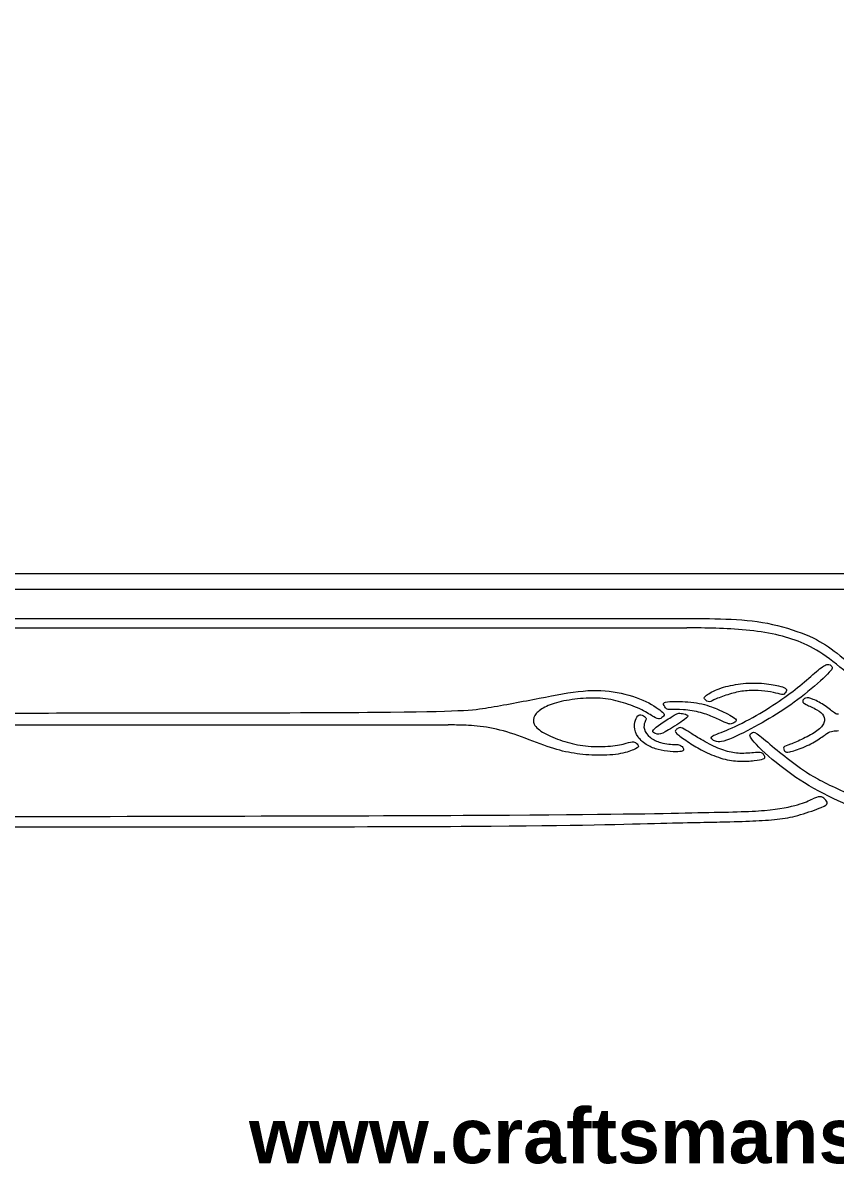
# Model space of a CAD drawing. Header units: millimetres. Extents: x -94 to 94, y -14 to 141.
# Drawn here: x -58.8 to 0.2, y -14.2 to 69.7 of the extents above; entities that cross this region are included whole.
import ezdxf

# ---------------------------------------------------------------- set-up
doc = ezdxf.new("R2010")
doc.units = ezdxf.units.MM
doc.header["$MEASUREMENT"] = 0
doc.layers.add('Layer 1', color=7, linetype='Continuous')

msp = doc.modelspace()

# ---------------------------------------------------------------- linework, layer by layer
at = {"layer": 'Layer 1', "lineweight": 9}
for points in [[(-68.496, 28.624), (69.198, 28.624), (69.198, 123.342), (-68.496, 123.342), (-68.496, 28.624)], [(-67.364, 29.757), (68.065, 29.757), (68.065, 122.209), (-67.364, 122.209), (-67.364, 29.757)]]:
    msp.add_lwpolyline(points, close=True, dxfattribs=at)
for points in [[(-69.626, 26.491), (-69.626, 26.491), (-10.657, 26.491), (-10.657, 26.491)], [(-69.626, 25.8), (-69.626, 25.8), (-10.657, 25.8), (-10.657, 25.8)], [(-73.033, 11.363), (-73.033, 11.363), (-58.423, 11.363), (-58.423, 11.363)]]:
    msp.add_open_spline(points, degree=3, dxfattribs=at)
for points, knots in [([(-10.657, 26.491), (-9.561, 26.486), (-8.464, 26.481), (-7.428, 26.429), (-7.428, 26.429), (-6.393, 26.376), (-5.417, 26.276), (-4.442, 26.061), (-4.442, 26.061), (-3.467, 25.846), (-2.491, 25.516), (-1.76, 25.194), (-1.76, 25.194), (-1.029, 24.871), (-0.541, 24.556), (0.028, 24.127), (0.028, 24.127), (0.597, 23.697), (1.247, 23.151), (1.798, 22.643), (1.798, 22.643), (2.348, 22.134), (2.799, 21.662), (3.47, 21.104), (3.47, 21.104), (4.141, 20.545), (5.033, 19.9), (5.754, 19.442), (5.754, 19.442), (6.475, 18.983), (7.025, 18.71), (7.505, 18.479), (7.505, 18.479), (7.985, 18.249), (8.394, 18.06), (8.599, 17.934), (8.599, 17.934), (8.803, 17.808), (8.803, 17.745), (8.709, 17.669), (8.709, 17.669), (8.614, 17.593), (8.425, 17.504), (8.106, 17.564), (8.106, 17.564), (7.786, 17.625), (7.335, 17.834), (6.847, 18.091), (6.847, 18.091), (6.36, 18.348), (5.835, 18.652), (5.266, 19.027), (5.266, 19.027), (4.697, 19.402), (4.084, 19.848), (3.444, 20.372), (3.444, 20.372), (2.804, 20.897), (2.138, 21.5), (1.462, 22.095), (1.462, 22.095), (0.786, 22.69), (0.099, 23.277), (-0.541, 23.728), (-0.541, 23.728), (-1.181, 24.179), (-1.773, 24.494), (-2.363, 24.743), (-2.363, 24.743), (-2.953, 24.992), (-3.54, 25.175), (-4.206, 25.319), (-4.206, 25.319), (-4.872, 25.464), (-5.617, 25.569), (-6.356, 25.642), (-6.356, 25.642), (-7.095, 25.715), (-7.83, 25.757), (-8.545, 25.778), (-8.545, 25.778), (-9.261, 25.799), (-9.959, 25.8), (-10.657, 25.8)], [0, 0, 0, 0, 0.045455, 0.045455, 0.045455, 0.045455, 0.090909, 0.090909, 0.090909, 0.090909, 0.136364, 0.136364, 0.136364, 0.136364, 0.181818, 0.181818, 0.181818, 0.181818, 0.227273, 0.227273, 0.227273, 0.227273, 0.272727, 0.272727, 0.272727, 0.272727, 0.318182, 0.318182, 0.318182, 0.318182, 0.363636, 0.363636, 0.363636, 0.363636, 0.409091, 0.409091, 0.409091, 0.409091, 0.454545, 0.454545, 0.454545, 0.454545, 0.5, 0.5, 0.5, 0.5, 0.545455, 0.545455, 0.545455, 0.545455, 0.590909, 0.590909, 0.590909, 0.590909, 0.636364, 0.636364, 0.636364, 0.636364, 0.681818, 0.681818, 0.681818, 0.681818, 0.727273, 0.727273, 0.727273, 0.727273, 0.772727, 0.772727, 0.772727, 0.772727, 0.818182, 0.818182, 0.818182, 0.818182, 0.863636, 0.863636, 0.863636, 0.863636, 0.909091, 0.909091, 0.909091, 0.909091, 1, 1, 1, 1]), ([(-2.29, 21.746), (-2.727, 21.379), (-3.199, 21.017), (-3.752, 20.632), (-3.752, 20.632), (-4.306, 20.247), (-4.94, 19.838), (-5.619, 19.45), (-5.619, 19.45), (-6.298, 19.062), (-7.022, 18.694), (-7.596, 18.448), (-7.596, 18.448), (-8.17, 18.202), (-8.595, 18.076), (-8.776, 17.971), (-8.776, 17.971), (-8.957, 17.866), (-8.894, 17.782), (-8.764, 17.683), (-8.764, 17.683), (-8.635, 17.583), (-8.438, 17.467), (-7.964, 17.596), (-7.964, 17.596), (-7.489, 17.724), (-6.736, 18.097), (-6.009, 18.482), (-6.009, 18.482), (-5.281, 18.867), (-4.578, 19.266), (-3.886, 19.712), (-3.886, 19.712), (-3.194, 20.158), (-2.512, 20.65), (-1.867, 21.18), (-1.867, 21.18), (-1.222, 21.709), (-0.614, 22.276), (-0.328, 22.583), (-0.328, 22.583), (-0.043, 22.889), (-0.079, 22.937), (-0.142, 23.007), (-0.142, 23.007), (-0.205, 23.078), (-0.294, 23.173), (-0.449, 23.152), (-0.449, 23.152), (-0.604, 23.131), (-0.824, 22.994), (-1.136, 22.74), (-1.136, 22.74), (-1.448, 22.486), (-1.852, 22.113), (-2.29, 21.746)], [0, 0, 0, 0, 0.066667, 0.066667, 0.066667, 0.066667, 0.133333, 0.133333, 0.133333, 0.133333, 0.2, 0.2, 0.2, 0.2, 0.266667, 0.266667, 0.266667, 0.266667, 0.333333, 0.333333, 0.333333, 0.333333, 0.4, 0.4, 0.4, 0.4, 0.466667, 0.466667, 0.466667, 0.466667, 0.533333, 0.533333, 0.533333, 0.533333, 0.6, 0.6, 0.6, 0.6, 0.666667, 0.666667, 0.666667, 0.666667, 0.733333, 0.733333, 0.733333, 0.733333, 0.8, 0.8, 0.8, 0.8, 0.866667, 0.866667, 0.866667, 0.866667, 1, 1, 1, 1]), ([(-73.033, 11.363), (-73.746, 11.467), (-74.459, 11.571), (-75.206, 11.803), (-75.206, 11.803), (-75.954, 12.036), (-76.735, 12.398), (-77.403, 12.833), (-77.403, 12.833), (-78.072, 13.269), (-78.628, 13.777), (-79.131, 14.333), (-79.131, 14.333), (-79.634, 14.889), (-80.085, 15.492), (-80.439, 16.173), (-80.439, 16.173), (-80.793, 16.855), (-81.05, 17.615), (-81.124, 18.129), (-81.124, 18.129), (-81.197, 18.643), (-81.087, 18.911), (-80.867, 19.039), (-80.867, 19.039), (-80.646, 19.167), (-80.316, 19.157), (-79.933, 19.097), (-79.933, 19.097), (-79.551, 19.036), (-79.115, 18.926), (-78.554, 18.95), (-78.554, 18.95), (-77.993, 18.973), (-77.306, 19.131), (-76.667, 19.427), (-76.667, 19.427), (-76.027, 19.723), (-75.434, 20.159), (-74.866, 20.518), (-74.866, 20.518), (-74.297, 20.877), (-73.751, 21.16), (-73.19, 21.309), (-73.19, 21.309), (-72.629, 21.459), (-72.052, 21.475), (-71.536, 21.367), (-71.536, 21.367), (-71.019, 21.26), (-70.563, 21.029), (-70.175, 20.717), (-70.175, 20.717), (-69.787, 20.405), (-69.467, 20.012), (-69.148, 19.619), (-69.148, 19.619), (-69.148, 18.816), (-69.148, 18.014), (-69.153, 17.563), (-69.153, 17.563), (-69.158, 17.112), (-69.168, 17.012), (-69.21, 16.934), (-69.21, 16.934), (-69.252, 16.855), (-69.326, 16.797), (-69.457, 16.855), (-69.457, 16.855), (-69.588, 16.913), (-69.777, 17.086), (-70.125, 17.199), (-70.125, 17.199), (-70.474, 17.311), (-70.983, 17.364), (-71.431, 17.322), (-71.431, 17.322), (-71.879, 17.28), (-72.267, 17.143), (-72.744, 17.081), (-72.744, 17.081), (-73.222, 17.018), (-73.788, 17.028), (-74.108, 16.96), (-74.108, 16.96), (-74.428, 16.892), (-74.501, 16.745), (-74.357, 16.651), (-74.357, 16.651), (-74.213, 16.556), (-73.851, 16.514), (-73.329, 16.512), (-73.329, 16.512), (-72.807, 16.509), (-72.126, 16.546), (-71.399, 16.462), (-71.399, 16.462), (-70.673, 16.378), (-69.902, 16.173), (-69.019, 15.759), (-69.019, 15.759), (-68.136, 15.345), (-67.139, 14.721), (-66.321, 14.181), (-66.321, 14.181), (-65.503, 13.641), (-64.864, 13.185), (-64.153, 12.875), (-64.153, 12.875), (-63.443, 12.566), (-62.661, 12.403), (-62.09, 12.301), (-62.09, 12.301), (-61.518, 12.199), (-61.156, 12.157), (-60.64, 12.136), (-60.64, 12.136), (-60.123, 12.115), (-59.452, 12.115), (-58.781, 12.115)], [0, 0, 0, 0, 0.032258, 0.032258, 0.032258, 0.032258, 0.064516, 0.064516, 0.064516, 0.064516, 0.096774, 0.096774, 0.096774, 0.096774, 0.129032, 0.129032, 0.129032, 0.129032, 0.16129, 0.16129, 0.16129, 0.16129, 0.193548, 0.193548, 0.193548, 0.193548, 0.225806, 0.225806, 0.225806, 0.225806, 0.258065, 0.258065, 0.258065, 0.258065, 0.290323, 0.290323, 0.290323, 0.290323, 0.322581, 0.322581, 0.322581, 0.322581, 0.354839, 0.354839, 0.354839, 0.354839, 0.387097, 0.387097, 0.387097, 0.387097, 0.419355, 0.419355, 0.419355, 0.419355, 0.451613, 0.451613, 0.451613, 0.451613, 0.483871, 0.483871, 0.483871, 0.483871, 0.516129, 0.516129, 0.516129, 0.516129, 0.548387, 0.548387, 0.548387, 0.548387, 0.580645, 0.580645, 0.580645, 0.580645, 0.612903, 0.612903, 0.612903, 0.612903, 0.645161, 0.645161, 0.645161, 0.645161, 0.677419, 0.677419, 0.677419, 0.677419, 0.709677, 0.709677, 0.709677, 0.709677, 0.741935, 0.741935, 0.741935, 0.741935, 0.774194, 0.774194, 0.774194, 0.774194, 0.806452, 0.806452, 0.806452, 0.806452, 0.83871, 0.83871, 0.83871, 0.83871, 0.870968, 0.870968, 0.870968, 0.870968, 0.903226, 0.903226, 0.903226, 0.903226, 0.935484, 0.935484, 0.935484, 0.935484, 1, 1, 1, 1]), ([(-68.01, 19.201), (-68.01, 19.733), (-68.01, 20.266), (-67.997, 20.584), (-67.997, 20.584), (-67.984, 20.903), (-67.958, 21.008), (-67.879, 21.076), (-67.879, 21.076), (-67.8, 21.144), (-67.669, 21.175), (-67.546, 21.081), (-67.546, 21.081), (-67.423, 20.987), (-67.307, 20.766), (-67.153, 20.551), (-67.153, 20.551), (-66.998, 20.336), (-66.804, 20.127), (-66.398, 19.969), (-66.398, 19.969), (-65.991, 19.812), (-65.373, 19.707), (-64.644, 19.66), (-64.644, 19.66), (-63.915, 19.613), (-63.076, 19.623), (-56.944, 19.629), (-56.944, 19.629), (-50.812, 19.634), (-39.386, 19.634), (-33.227, 19.684), (-33.227, 19.684), (-27.069, 19.733), (-26.178, 19.833), (-25.05, 20.017), (-25.05, 20.017), (-23.923, 20.2), (-22.559, 20.467), (-21.353, 20.703), (-21.353, 20.703), (-20.148, 20.939), (-19.099, 21.144), (-18.179, 21.225), (-18.179, 21.225), (-17.258, 21.307), (-16.467, 21.265), (-15.704, 21.123), (-15.704, 21.123), (-14.941, 20.981), (-14.207, 20.74), (-13.627, 20.462), (-13.627, 20.462), (-13.048, 20.184), (-12.623, 19.87), (-12.429, 19.694), (-12.429, 19.694), (-12.235, 19.519), (-12.272, 19.482), (-12.343, 19.411), (-12.343, 19.411), (-12.413, 19.34), (-12.518, 19.235), (-12.628, 19.206), (-12.628, 19.206), (-12.738, 19.178), (-12.854, 19.225), (-13.056, 19.348), (-13.056, 19.348), (-13.257, 19.471), (-13.546, 19.671), (-13.923, 19.857), (-13.923, 19.857), (-14.301, 20.043), (-14.768, 20.216), (-15.247, 20.363), (-15.247, 20.363), (-15.727, 20.509), (-16.22, 20.63), (-16.742, 20.682), (-16.742, 20.682), (-17.264, 20.735), (-17.814, 20.719), (-18.365, 20.67), (-18.365, 20.67), (-18.915, 20.62), (-19.466, 20.536), (-19.932, 20.418), (-19.932, 20.418), (-20.399, 20.3), (-20.782, 20.148), (-21.073, 19.982), (-21.073, 19.982), (-21.364, 19.817), (-21.563, 19.639), (-21.679, 19.442), (-21.679, 19.442), (-21.794, 19.246), (-21.825, 19.031), (-21.713, 18.811), (-21.713, 18.811), (-21.6, 18.59), (-21.343, 18.365), (-20.981, 18.16), (-20.981, 18.16), (-20.619, 17.956), (-20.153, 17.772), (-19.681, 17.618), (-19.681, 17.618), (-19.209, 17.463), (-18.732, 17.337), (-18.202, 17.266), (-18.202, 17.266), (-17.673, 17.196), (-17.091, 17.18), (-16.572, 17.206), (-16.572, 17.206), (-16.052, 17.232), (-15.596, 17.301), (-15.271, 17.374), (-15.271, 17.374), (-14.946, 17.447), (-14.752, 17.526), (-14.616, 17.539), (-14.616, 17.539), (-14.479, 17.552), (-14.401, 17.5), (-14.319, 17.434), (-14.319, 17.434), (-14.238, 17.369), (-14.154, 17.29), (-14.165, 17.214), (-14.165, 17.214), (-14.175, 17.138), (-14.28, 17.065), (-14.524, 16.962), (-14.524, 16.962), (-14.768, 16.86), (-15.15, 16.729), (-15.641, 16.65), (-15.641, 16.65), (-16.131, 16.572), (-16.729, 16.545), (-17.316, 16.564), (-17.316, 16.564), (-17.903, 16.582), (-18.48, 16.645), (-19.036, 16.742), (-19.036, 16.742), (-19.592, 16.839), (-20.126, 16.97), (-20.777, 17.196), (-20.777, 17.196), (-21.427, 17.421), (-22.192, 17.741), (-22.911, 17.995), (-22.911, 17.995), (-23.629, 18.249), (-24.3, 18.438), (-24.935, 18.554), (-24.935, 18.554), (-25.569, 18.669), (-26.167, 18.711), (-26.665, 18.735), (-26.665, 18.735), (-27.163, 18.758), (-27.562, 18.763), (-27.96, 18.769)], [0, 0, 0, 0, 0.023256, 0.023256, 0.023256, 0.023256, 0.046512, 0.046512, 0.046512, 0.046512, 0.069767, 0.069767, 0.069767, 0.069767, 0.093023, 0.093023, 0.093023, 0.093023, 0.116279, 0.116279, 0.116279, 0.116279, 0.139535, 0.139535, 0.139535, 0.139535, 0.162791, 0.162791, 0.162791, 0.162791, 0.186047, 0.186047, 0.186047, 0.186047, 0.209302, 0.209302, 0.209302, 0.209302, 0.232558, 0.232558, 0.232558, 0.232558, 0.255814, 0.255814, 0.255814, 0.255814, 0.27907, 0.27907, 0.27907, 0.27907, 0.302326, 0.302326, 0.302326, 0.302326, 0.325581, 0.325581, 0.325581, 0.325581, 0.348837, 0.348837, 0.348837, 0.348837, 0.372093, 0.372093, 0.372093, 0.372093, 0.395349, 0.395349, 0.395349, 0.395349, 0.418605, 0.418605, 0.418605, 0.418605, 0.44186, 0.44186, 0.44186, 0.44186, 0.465116, 0.465116, 0.465116, 0.465116, 0.488372, 0.488372, 0.488372, 0.488372, 0.511628, 0.511628, 0.511628, 0.511628, 0.534884, 0.534884, 0.534884, 0.534884, 0.55814, 0.55814, 0.55814, 0.55814, 0.581395, 0.581395, 0.581395, 0.581395, 0.604651, 0.604651, 0.604651, 0.604651, 0.627907, 0.627907, 0.627907, 0.627907, 0.651163, 0.651163, 0.651163, 0.651163, 0.674419, 0.674419, 0.674419, 0.674419, 0.697674, 0.697674, 0.697674, 0.697674, 0.72093, 0.72093, 0.72093, 0.72093, 0.744186, 0.744186, 0.744186, 0.744186, 0.767442, 0.767442, 0.767442, 0.767442, 0.790698, 0.790698, 0.790698, 0.790698, 0.813953, 0.813953, 0.813953, 0.813953, 0.837209, 0.837209, 0.837209, 0.837209, 0.860465, 0.860465, 0.860465, 0.860465, 0.883721, 0.883721, 0.883721, 0.883721, 0.906977, 0.906977, 0.906977, 0.906977, 0.930233, 0.930233, 0.930233, 0.930233, 0.953488, 0.953488, 0.953488, 0.953488, 1, 1, 1, 1]), ([(-4.243, 21.653), (-4.586, 21.717), (-5.108, 21.788), (-5.622, 21.802), (-5.622, 21.802), (-6.136, 21.817), (-6.642, 21.775), (-7.123, 21.693), (-7.123, 21.693), (-7.604, 21.612), (-8.06, 21.492), (-8.444, 21.337), (-8.444, 21.337), (-8.828, 21.182), (-9.141, 20.993), (-9.285, 20.868), (-9.285, 20.868), (-9.429, 20.742), (-9.405, 20.679), (-9.332, 20.605), (-9.332, 20.605), (-9.259, 20.532), (-9.135, 20.448), (-9.012, 20.451), (-9.012, 20.451), (-8.889, 20.453), (-8.766, 20.543), (-8.518, 20.653), (-8.518, 20.653), (-8.27, 20.763), (-7.898, 20.894), (-7.55, 20.997), (-7.55, 20.997), (-7.203, 21.101), (-6.881, 21.177), (-6.532, 21.22), (-6.532, 21.22), (-6.183, 21.263), (-5.808, 21.274), (-5.474, 21.261), (-5.474, 21.261), (-5.14, 21.248), (-4.846, 21.211), (-4.573, 21.16), (-4.573, 21.16), (-4.301, 21.109), (-4.049, 21.043), (-3.894, 21.004), (-3.894, 21.004), (-3.74, 20.965), (-3.682, 20.951), (-3.605, 21.005), (-3.605, 21.005), (-3.527, 21.059), (-3.43, 21.18), (-3.421, 21.269), (-3.421, 21.269), (-3.412, 21.358), (-3.491, 21.416), (-3.612, 21.473), (-3.612, 21.473), (-3.734, 21.531), (-3.9, 21.589), (-4.243, 21.653)], [0, 0, 0, 0, 0.058824, 0.058824, 0.058824, 0.058824, 0.117647, 0.117647, 0.117647, 0.117647, 0.176471, 0.176471, 0.176471, 0.176471, 0.235294, 0.235294, 0.235294, 0.235294, 0.294118, 0.294118, 0.294118, 0.294118, 0.352941, 0.352941, 0.352941, 0.352941, 0.411765, 0.411765, 0.411765, 0.411765, 0.470588, 0.470588, 0.470588, 0.470588, 0.529412, 0.529412, 0.529412, 0.529412, 0.588235, 0.588235, 0.588235, 0.588235, 0.647059, 0.647059, 0.647059, 0.647059, 0.705882, 0.705882, 0.705882, 0.705882, 0.764706, 0.764706, 0.764706, 0.764706, 0.823529, 0.823529, 0.823529, 0.823529, 0.882353, 0.882353, 0.882353, 0.882353, 1, 1, 1, 1]), ([(-8.484, 19.922), (-8.781, 20.047), (-9.219, 20.225), (-9.746, 20.329), (-9.746, 20.329), (-10.273, 20.432), (-10.889, 20.461), (-11.332, 20.465), (-11.332, 20.465), (-11.775, 20.469), (-12.045, 20.448), (-12.193, 20.415), (-12.193, 20.415), (-12.342, 20.383), (-12.368, 20.338), (-12.335, 20.246), (-12.335, 20.246), (-12.302, 20.155), (-12.211, 20.015), (-12.129, 19.943), (-12.129, 19.943), (-12.048, 19.871), (-11.977, 19.866), (-11.787, 19.874), (-11.787, 19.874), (-11.597, 19.882), (-11.288, 19.903), (-10.897, 19.871), (-10.897, 19.871), (-10.506, 19.84), (-10.034, 19.756), (-9.652, 19.655), (-9.652, 19.655), (-9.269, 19.554), (-8.975, 19.436), (-8.674, 19.304), (-8.674, 19.304), (-8.372, 19.171), (-8.063, 19.024), (-7.866, 18.938), (-7.866, 18.938), (-7.67, 18.852), (-7.586, 18.825), (-7.499, 18.829), (-7.499, 18.829), (-7.413, 18.833), (-7.323, 18.867), (-7.241, 18.914), (-7.241, 18.914), (-7.158, 18.962), (-7.082, 19.022), (-7.077, 19.09), (-7.077, 19.09), (-7.072, 19.158), (-7.137, 19.234), (-7.281, 19.33), (-7.281, 19.33), (-7.426, 19.426), (-7.649, 19.541), (-7.839, 19.634), (-7.839, 19.634), (-8.029, 19.727), (-8.186, 19.798), (-8.484, 19.922)], [0, 0, 0, 0, 0.058824, 0.058824, 0.058824, 0.058824, 0.117647, 0.117647, 0.117647, 0.117647, 0.176471, 0.176471, 0.176471, 0.176471, 0.235294, 0.235294, 0.235294, 0.235294, 0.294118, 0.294118, 0.294118, 0.294118, 0.352941, 0.352941, 0.352941, 0.352941, 0.411765, 0.411765, 0.411765, 0.411765, 0.470588, 0.470588, 0.470588, 0.470588, 0.529412, 0.529412, 0.529412, 0.529412, 0.588235, 0.588235, 0.588235, 0.588235, 0.647059, 0.647059, 0.647059, 0.647059, 0.705882, 0.705882, 0.705882, 0.705882, 0.764706, 0.764706, 0.764706, 0.764706, 0.823529, 0.823529, 0.823529, 0.823529, 0.882353, 0.882353, 0.882353, 0.882353, 1, 1, 1, 1]), ([(0.351, 19.534), (0.275, 19.534), (0.2, 19.534), (0.044, 19.639), (0.044, 19.639), (-0.112, 19.744), (-0.348, 19.953), (-0.628, 20.146), (-0.628, 20.146), (-0.909, 20.339), (-1.234, 20.514), (-1.484, 20.618), (-1.484, 20.618), (-1.735, 20.721), (-1.91, 20.753), (-2.038, 20.715), (-2.038, 20.715), (-2.165, 20.677), (-2.244, 20.57), (-2.249, 20.486), (-2.249, 20.486), (-2.254, 20.402), (-2.186, 20.341), (-1.992, 20.242), (-1.992, 20.242), (-1.798, 20.142), (-1.478, 20.003), (-1.235, 19.866), (-1.235, 19.866), (-0.993, 19.728), (-0.828, 19.592), (-0.739, 19.434), (-0.739, 19.434), (-0.649, 19.277), (-0.636, 19.099), (-0.711, 18.913), (-0.711, 18.913), (-0.786, 18.726), (-0.948, 18.532), (-1.213, 18.338), (-1.213, 18.338), (-1.478, 18.144), (-1.845, 17.95), (-2.198, 17.777), (-2.198, 17.777), (-2.55, 17.604), (-2.888, 17.452), (-3.144, 17.358), (-3.144, 17.358), (-3.4, 17.264), (-3.573, 17.227), (-3.624, 17.143), (-3.624, 17.143), (-3.675, 17.059), (-3.604, 16.928), (-3.537, 16.852), (-3.537, 16.852), (-3.47, 16.776), (-3.407, 16.755), (-3.19, 16.805), (-3.19, 16.805), (-2.972, 16.854), (-2.6, 16.975), (-2.217, 17.136), (-2.217, 17.136), (-1.834, 17.297), (-1.441, 17.499), (-1.149, 17.684), (-1.149, 17.684), (-0.857, 17.869), (-0.665, 18.037), (-0.503, 18.143), (-0.503, 18.143), (-0.34, 18.249), (-0.206, 18.294), (-0.069, 18.318), (-0.069, 18.318), (0.068, 18.342), (0.209, 18.346), (0.35, 18.35)], [0, 0, 0, 0, 0.047619, 0.047619, 0.047619, 0.047619, 0.095238, 0.095238, 0.095238, 0.095238, 0.142857, 0.142857, 0.142857, 0.142857, 0.190476, 0.190476, 0.190476, 0.190476, 0.238095, 0.238095, 0.238095, 0.238095, 0.285714, 0.285714, 0.285714, 0.285714, 0.333333, 0.333333, 0.333333, 0.333333, 0.380952, 0.380952, 0.380952, 0.380952, 0.428571, 0.428571, 0.428571, 0.428571, 0.47619, 0.47619, 0.47619, 0.47619, 0.52381, 0.52381, 0.52381, 0.52381, 0.571429, 0.571429, 0.571429, 0.571429, 0.619048, 0.619048, 0.619048, 0.619048, 0.666667, 0.666667, 0.666667, 0.666667, 0.714286, 0.714286, 0.714286, 0.714286, 0.761905, 0.761905, 0.761905, 0.761905, 0.809524, 0.809524, 0.809524, 0.809524, 0.857143, 0.857143, 0.857143, 0.857143, 0.904762, 0.904762, 0.904762, 0.904762, 1, 1, 1, 1]), ([(-12.565, 17.494), (-12.798, 17.564), (-13.08, 17.679), (-13.299, 17.85), (-13.299, 17.85), (-13.519, 18.021), (-13.676, 18.249), (-13.734, 18.449), (-13.734, 18.449), (-13.792, 18.65), (-13.75, 18.823), (-13.705, 18.942), (-13.705, 18.942), (-13.661, 19.061), (-13.613, 19.127), (-13.607, 19.189), (-13.607, 19.189), (-13.6, 19.25), (-13.634, 19.308), (-13.723, 19.373), (-13.723, 19.373), (-13.813, 19.439), (-13.957, 19.512), (-14.067, 19.499), (-14.067, 19.499), (-14.177, 19.486), (-14.253, 19.387), (-14.323, 19.232), (-14.323, 19.232), (-14.392, 19.077), (-14.455, 18.867), (-14.446, 18.63), (-14.446, 18.63), (-14.437, 18.393), (-14.355, 18.128), (-14.188, 17.891), (-14.188, 17.891), (-14.02, 17.654), (-13.765, 17.444), (-13.512, 17.293), (-13.512, 17.293), (-13.26, 17.142), (-13.008, 17.05), (-12.726, 16.978), (-12.726, 16.978), (-12.444, 16.906), (-12.132, 16.854), (-11.85, 16.829), (-11.85, 16.829), (-11.568, 16.804), (-11.317, 16.807), (-11.157, 16.825), (-11.157, 16.825), (-10.997, 16.843), (-10.929, 16.878), (-10.902, 16.933), (-10.902, 16.933), (-10.876, 16.988), (-10.892, 17.064), (-10.944, 17.135), (-10.944, 17.135), (-10.995, 17.206), (-11.083, 17.272), (-11.168, 17.304), (-11.168, 17.304), (-11.253, 17.336), (-11.336, 17.334), (-11.468, 17.339), (-11.468, 17.339), (-11.6, 17.344), (-11.781, 17.356), (-11.964, 17.376), (-11.964, 17.376), (-12.146, 17.395), (-12.331, 17.423), (-12.565, 17.494)], [0, 0, 0, 0, 0.05, 0.05, 0.05, 0.05, 0.1, 0.1, 0.1, 0.1, 0.15, 0.15, 0.15, 0.15, 0.2, 0.2, 0.2, 0.2, 0.25, 0.25, 0.25, 0.25, 0.3, 0.3, 0.3, 0.3, 0.35, 0.35, 0.35, 0.35, 0.4, 0.4, 0.4, 0.4, 0.45, 0.45, 0.45, 0.45, 0.5, 0.5, 0.5, 0.5, 0.55, 0.55, 0.55, 0.55, 0.6, 0.6, 0.6, 0.6, 0.65, 0.65, 0.65, 0.65, 0.7, 0.7, 0.7, 0.7, 0.75, 0.75, 0.75, 0.75, 0.8, 0.8, 0.8, 0.8, 0.85, 0.85, 0.85, 0.85, 0.9, 0.9, 0.9, 0.9, 1, 1, 1, 1]), ([(-11.712, 19.376), (-11.93, 19.242), (-12.276, 19.032), (-12.537, 18.849), (-12.537, 18.849), (-12.798, 18.665), (-12.974, 18.508), (-13.06, 18.41), (-13.06, 18.41), (-13.147, 18.311), (-13.144, 18.272), (-13.071, 18.216), (-13.071, 18.216), (-12.997, 18.159), (-12.853, 18.086), (-12.686, 18.094), (-12.686, 18.094), (-12.52, 18.101), (-12.331, 18.191), (-11.981, 18.4), (-11.981, 18.4), (-11.631, 18.61), (-11.12, 18.941), (-10.847, 19.14), (-10.847, 19.14), (-10.575, 19.339), (-10.54, 19.407), (-10.605, 19.464), (-10.605, 19.464), (-10.669, 19.52), (-10.832, 19.565), (-10.967, 19.589), (-10.967, 19.589), (-11.102, 19.614), (-11.209, 19.62), (-11.307, 19.594), (-11.307, 19.594), (-11.406, 19.567), (-11.495, 19.509), (-11.712, 19.376)], [0, 0, 0, 0, 0.090909, 0.090909, 0.090909, 0.090909, 0.181818, 0.181818, 0.181818, 0.181818, 0.272727, 0.272727, 0.272727, 0.272727, 0.363636, 0.363636, 0.363636, 0.363636, 0.454545, 0.454545, 0.454545, 0.454545, 0.545455, 0.545455, 0.545455, 0.545455, 0.636364, 0.636364, 0.636364, 0.636364, 0.727273, 0.727273, 0.727273, 0.727273, 0.818182, 0.818182, 0.818182, 0.818182, 1, 1, 1, 1]), ([(-68.01, 19.201), (-68.01, 18.669), (-68.01, 18.137), (-67.997, 17.818), (-67.997, 17.818), (-67.984, 17.5), (-67.958, 17.395), (-67.879, 17.327), (-67.879, 17.327), (-67.8, 17.259), (-67.669, 17.227), (-67.546, 17.321), (-67.546, 17.321), (-67.423, 17.416), (-67.307, 17.636), (-67.153, 17.851), (-67.153, 17.851), (-66.998, 18.066), (-66.804, 18.276), (-66.398, 18.433), (-66.398, 18.433), (-65.991, 18.59), (-65.373, 18.695), (-64.644, 18.743), (-64.644, 18.743), (-63.915, 18.79), (-63.076, 18.779), (-56.944, 18.774), (-56.944, 18.774), (-50.812, 18.769), (-39.386, 18.769), (-27.96, 18.769)], [0, 0, 0, 0, 0.111111, 0.111111, 0.111111, 0.111111, 0.222222, 0.222222, 0.222222, 0.222222, 0.333333, 0.333333, 0.333333, 0.333333, 0.444444, 0.444444, 0.444444, 0.444444, 0.555556, 0.555556, 0.555556, 0.555556, 0.666667, 0.666667, 0.666667, 0.666667, 0.777778, 0.777778, 0.777778, 0.777778, 1, 1, 1, 1]), ([(-9.869, 17.863), (-9.547, 17.672), (-9.114, 17.417), (-8.708, 17.222), (-8.708, 17.222), (-8.302, 17.027), (-7.921, 16.89), (-7.571, 16.806), (-7.571, 16.806), (-7.221, 16.723), (-6.902, 16.691), (-6.524, 16.7), (-6.524, 16.7), (-6.147, 16.709), (-5.711, 16.759), (-5.473, 16.767), (-5.473, 16.767), (-5.234, 16.775), (-5.192, 16.741), (-5.14, 16.681), (-5.14, 16.681), (-5.087, 16.62), (-5.024, 16.534), (-5.002, 16.464), (-5.002, 16.464), (-4.98, 16.395), (-4.998, 16.342), (-5.119, 16.294), (-5.119, 16.294), (-5.239, 16.245), (-5.462, 16.201), (-5.764, 16.171), (-5.764, 16.171), (-6.065, 16.14), (-6.445, 16.125), (-6.83, 16.138), (-6.83, 16.138), (-7.214, 16.151), (-7.602, 16.193), (-8.032, 16.312), (-8.032, 16.312), (-8.462, 16.431), (-8.934, 16.628), (-9.325, 16.816), (-9.325, 16.816), (-9.717, 17.003), (-10.029, 17.181), (-10.36, 17.396), (-10.36, 17.396), (-10.69, 17.611), (-11.039, 17.863), (-11.241, 18.023), (-11.241, 18.023), (-11.442, 18.183), (-11.498, 18.251), (-11.49, 18.314), (-11.49, 18.314), (-11.482, 18.377), (-11.411, 18.435), (-11.334, 18.488), (-11.334, 18.488), (-11.257, 18.542), (-11.172, 18.592), (-11.052, 18.562), (-11.052, 18.562), (-10.931, 18.532), (-10.774, 18.421), (-10.589, 18.302), (-10.589, 18.302), (-10.404, 18.183), (-10.192, 18.054), (-9.869, 17.863)], [0, 0, 0, 0, 0.052632, 0.052632, 0.052632, 0.052632, 0.105263, 0.105263, 0.105263, 0.105263, 0.157895, 0.157895, 0.157895, 0.157895, 0.210526, 0.210526, 0.210526, 0.210526, 0.263158, 0.263158, 0.263158, 0.263158, 0.315789, 0.315789, 0.315789, 0.315789, 0.368421, 0.368421, 0.368421, 0.368421, 0.421053, 0.421053, 0.421053, 0.421053, 0.473684, 0.473684, 0.473684, 0.473684, 0.526316, 0.526316, 0.526316, 0.526316, 0.578947, 0.578947, 0.578947, 0.578947, 0.631579, 0.631579, 0.631579, 0.631579, 0.684211, 0.684211, 0.684211, 0.684211, 0.736842, 0.736842, 0.736842, 0.736842, 0.789474, 0.789474, 0.789474, 0.789474, 0.842105, 0.842105, 0.842105, 0.842105, 0.894737, 0.894737, 0.894737, 0.894737, 1, 1, 1, 1]), ([(59.124, 11.363), (46.964, 11.363), (34.804, 11.363), (26.973, 11.414), (26.973, 11.414), (19.142, 11.465), (15.64, 11.567), (13.243, 11.628), (13.243, 11.628), (10.847, 11.69), (9.557, 11.711), (8.587, 11.732), (8.587, 11.732), (7.617, 11.753), (6.967, 11.774), (6.343, 11.805), (6.343, 11.805), (5.719, 11.836), (5.121, 11.879), (4.599, 11.944), (4.599, 11.944), (4.078, 12.009), (3.632, 12.099), (3.07, 12.25), (3.07, 12.25), (2.508, 12.401), (1.829, 12.615), (0.981, 12.971), (0.981, 12.971), (0.133, 13.327), (-0.884, 13.825), (-1.78, 14.352), (-1.78, 14.352), (-2.675, 14.879), (-3.449, 15.435), (-4.182, 16.037), (-4.182, 16.037), (-4.915, 16.64), (-5.609, 17.289), (-5.895, 17.654), (-5.895, 17.654), (-6.182, 18.02), (-6.061, 18.103), (-5.966, 18.168), (-5.966, 18.168), (-5.871, 18.232), (-5.802, 18.28), (-5.562, 18.123), (-5.562, 18.123), (-5.323, 17.966), (-4.914, 17.606), (-4.457, 17.229), (-4.457, 17.229), (-4, 16.852), (-3.495, 16.459), (-2.995, 16.07), (-2.995, 16.07), (-2.494, 15.681), (-1.997, 15.297), (-1.164, 14.846), (-1.164, 14.846), (-0.331, 14.394), (0.838, 13.875), (2.008, 13.356)], [0, 0, 0, 0, 0.058824, 0.058824, 0.058824, 0.058824, 0.117647, 0.117647, 0.117647, 0.117647, 0.176471, 0.176471, 0.176471, 0.176471, 0.235294, 0.235294, 0.235294, 0.235294, 0.294118, 0.294118, 0.294118, 0.294118, 0.352941, 0.352941, 0.352941, 0.352941, 0.411765, 0.411765, 0.411765, 0.411765, 0.470588, 0.470588, 0.470588, 0.470588, 0.529412, 0.529412, 0.529412, 0.529412, 0.588235, 0.588235, 0.588235, 0.588235, 0.647059, 0.647059, 0.647059, 0.647059, 0.705882, 0.705882, 0.705882, 0.705882, 0.764706, 0.764706, 0.764706, 0.764706, 0.823529, 0.823529, 0.823529, 0.823529, 0.882353, 0.882353, 0.882353, 0.882353, 1, 1, 1, 1]), ([(-58.423, 11.363), (-46.263, 11.363), (-34.103, 11.363), (-26.272, 11.414), (-26.272, 11.414), (-18.441, 11.465), (-14.939, 11.567), (-12.542, 11.628), (-12.542, 11.628), (-10.146, 11.69), (-8.856, 11.711), (-7.886, 11.732), (-7.886, 11.732), (-6.916, 11.753), (-6.266, 11.774), (-5.642, 11.805), (-5.642, 11.805), (-5.018, 11.836), (-4.42, 11.879), (-3.898, 11.944), (-3.898, 11.944), (-3.377, 12.009), (-2.931, 12.099), (-2.404, 12.253), (-2.404, 12.253), (-1.877, 12.408), (-1.269, 12.628), (-0.917, 12.772), (-0.917, 12.772), (-0.566, 12.917), (-0.472, 12.985), (-0.466, 13.077), (-0.466, 13.077), (-0.461, 13.168), (-0.545, 13.284), (-0.642, 13.381), (-0.642, 13.381), (-0.739, 13.478), (-0.849, 13.556), (-0.999, 13.556), (-0.999, 13.556), (-1.148, 13.556), (-1.337, 13.478), (-1.526, 13.399)], [0, 0, 0, 0, 0.083333, 0.083333, 0.083333, 0.083333, 0.166667, 0.166667, 0.166667, 0.166667, 0.25, 0.25, 0.25, 0.25, 0.333333, 0.333333, 0.333333, 0.333333, 0.416667, 0.416667, 0.416667, 0.416667, 0.5, 0.5, 0.5, 0.5, 0.583333, 0.583333, 0.583333, 0.583333, 0.666667, 0.666667, 0.666667, 0.666667, 0.75, 0.75, 0.75, 0.75, 0.833333, 0.833333, 0.833333, 0.833333, 1, 1, 1, 1]), ([(-58.781, 12.115), (-45.296, 12.145), (-31.811, 12.174), (-23.522, 12.225), (-23.522, 12.225), (-15.232, 12.277), (-12.139, 12.35), (-9.863, 12.398), (-9.863, 12.398), (-7.587, 12.445), (-6.13, 12.466), (-5.018, 12.56), (-5.018, 12.56), (-3.906, 12.655), (-3.141, 12.822), (-2.617, 12.974), (-2.617, 12.974), (-2.092, 13.126), (-1.809, 13.263), (-1.526, 13.399)], [0, 0, 0, 0, 0.166667, 0.166667, 0.166667, 0.166667, 0.333333, 0.333333, 0.333333, 0.333333, 0.5, 0.5, 0.5, 0.5, 0.666667, 0.666667, 0.666667, 0.666667, 1, 1, 1, 1])]:
    msp.add_open_spline(points, degree=3, knots=knots, dxfattribs=at)

# ---------------------------------------------------------------- texts
at = {"insert": (-42.403, -9.039), "char_height": 4, "width": 80.18478, "attachment_point": 1}
msp.add_mtext('{\\fArial|b1|i0|c0|p34;www.craftsmanspace.com}', dxfattribs=at)

doc.saveas('drawing.dxf')
